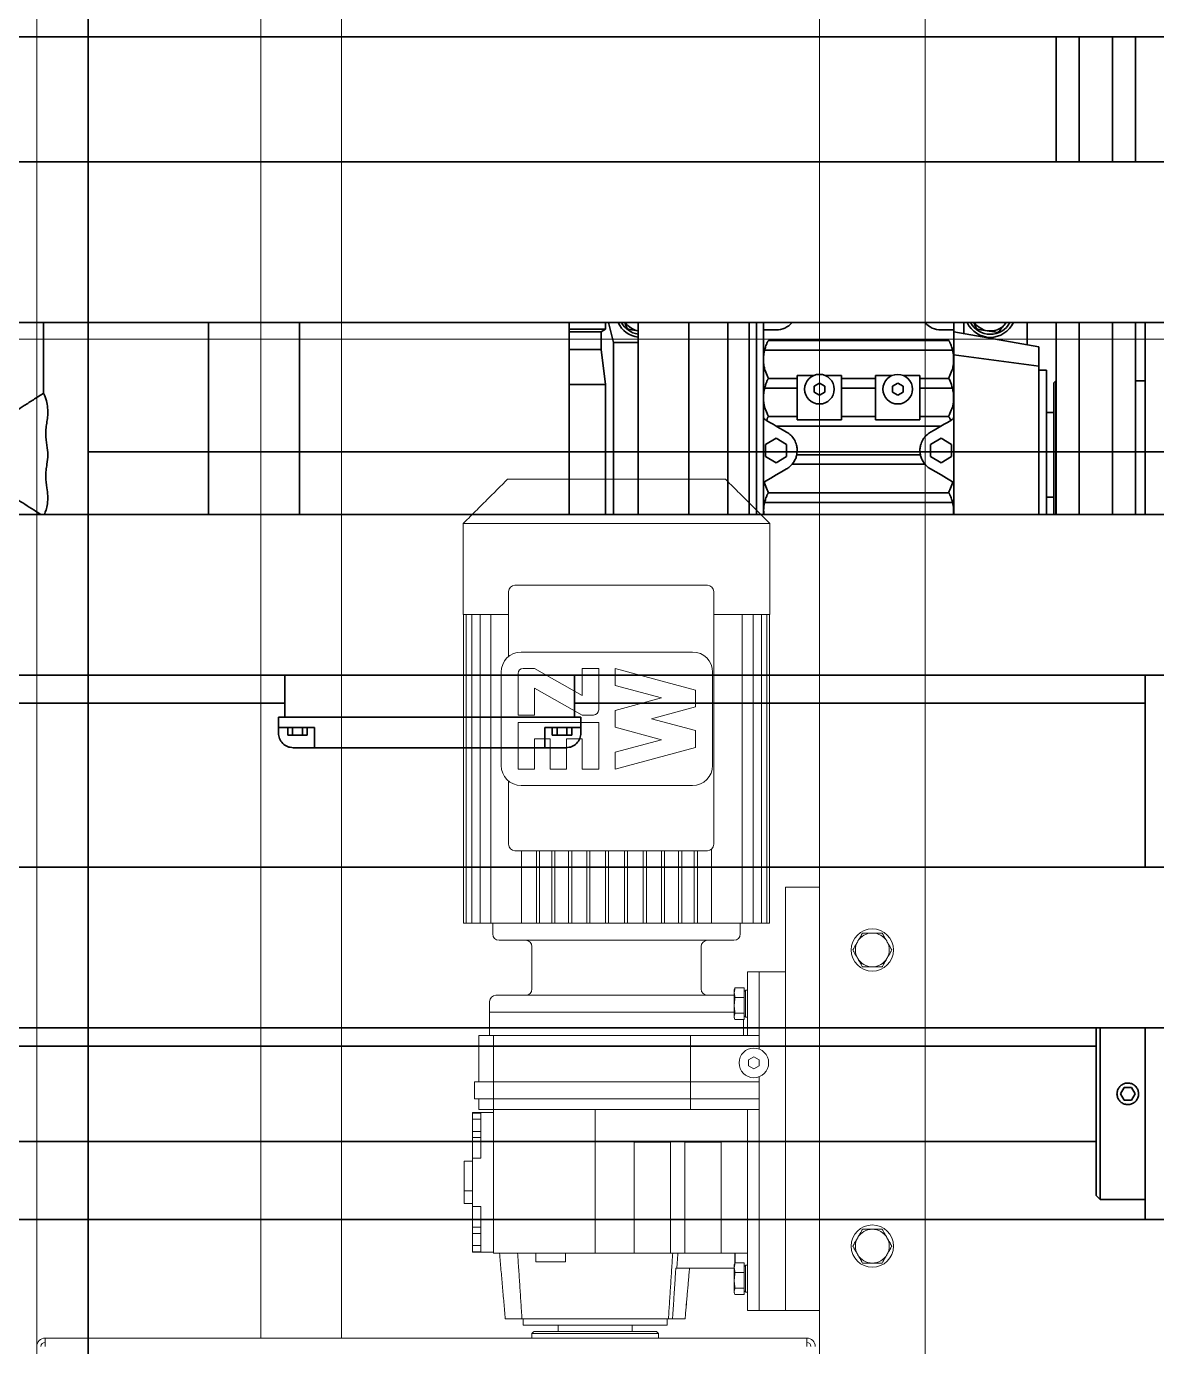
# Model space of a CAD drawing. Header units: millimetres. Extents: x 2509 to 128734, y 2492 to 91667.
# Drawn here: x 75528 to 76062, y 56006 to 56631 of the extents above; entities that cross this region are included whole.
import ezdxf
from ezdxf.enums import TextEntityAlignment as Align

# ---------------------------------------------------------------- set-up
doc = ezdxf.new("R2010")
doc.units = ezdxf.units.MM
doc.linetypes.add('CENTER', pattern=[50.8, 31.75, -6.35, 6.35, -6.35])
doc.layers.add('7标注层', color=4, linetype='Continuous')
doc.layers.add('SSH_输送系统', color=7, linetype='Continuous')
doc.layers.add('SR-输送线', color=7, linetype='Continuous', lineweight=35)
doc.styles.add('宋体', font='', dxfattribs={"width": 0.8, "height": 4})
doc.styles.get('宋体').set_extended_font_data('SimSun')

# ---------------------------------------------------------------- blocks, each defined once
blk = doc.blocks.new('*U220')
at = {"layer": 'SSH_输送系统', "lineweight": 15}
for p, q in [((23244.33, 7585.6), (23244.33, 6527.6)), ((23294.33, 7585.6), (23294.33, 6527.6)), ((23664.33, 6555.4), (23664.33, 7577.54)), ((23441.74, 6990.47), (23338.74, 6990.47)), ((23462.74, 6969.47), (23317.74, 6969.47)), ((23438.29, 6940.35), (23347.29, 6940.35)), ((23344.29, 6937.35), (23344.29, 6817.85)), ((23441.29, 6906.6), (23441.29, 6937.35)), ((23317.74, 6926.52), (23317.86, 6926.52)), ((23317.86, 6926.52), (23317.86, 6780.52)), ((23317.86, 6926.52), (23317.93, 6926.52)), ((23317.93, 6926.52), (23344.29, 6926.52)), ((23319.13, 6926.52), (23319.13, 6926.52)), ((23319.13, 6926.52), (23319.13, 6780.52)), ((23321.76, 6926.52), (23321.76, 6780.52)), ((23325.69, 6926.52), (23325.69, 6780.52)), ((23330.83, 6926.52), (23330.83, 6780.52)), ((23441.29, 6926.52), (23462.55, 6926.52)), ((23449.65, 6780.52), (23449.65, 6926.52)), ((23454.78, 6780.52), (23454.78, 6926.52)), ((23458.71, 6780.52), (23458.71, 6926.52)), ((23461.35, 6780.52), (23461.35, 6926.52)), ((23461.35, 6926.52), (23461.35, 6926.52)), ((23462.55, 6926.52), (23462.62, 6926.52)), ((23462.62, 6780.52), (23462.62, 6926.52)), ((23462.62, 6926.52), (23462.74, 6926.52)), ((23435.29, 6908.74), (23354.33, 6908.74)), ((23344.81, 6899.22), (23344.81, 6855.16)), ((23352.84, 6890.79), (23390.94, 6901)), ((23390.94, 6901), (23390.94, 6892.98)), ((23398.68, 6881.36), (23398.68, 6901)), ((23398.68, 6901), (23406.42, 6901)), ((23406.42, 6901), (23406.42, 6888.26)), ((23406.42, 6888.26), (23429.04, 6901)), ((23429.04, 6901), (23434.4, 6901)), ((23436.78, 6898.62), (23436.78, 6878.98)), ((23444.81, 6855.16), (23444.81, 6899.22)), ((23352.84, 6882.77), (23352.84, 6890.79)), ((23390.94, 6892.98), (23368.94, 6887.09)), ((23429.04, 6891.71), (23406.42, 6878.98)), ((23429.04, 6878.98), (23429.04, 6891.71)), ((23368.94, 6887.09), (23390.94, 6881.19)), ((23373.69, 6877.19), (23352.84, 6882.77)), ((23390.94, 6881.19), (23390.94, 6873.18)), ((23406.42, 6878.98), (23401.06, 6878.98)), ((23436.78, 6878.98), (23429.04, 6878.98)), ((23352.84, 6871.6), (23373.69, 6877.19)), ((23352.84, 6863.58), (23352.84, 6871.6)), ((23390.94, 6873.18), (23368.94, 6867.28)), ((23398.68, 6853.38), (23398.68, 6875.4)), ((23398.68, 6875.4), (23436.78, 6875.4)), ((23436.78, 6875.4), (23436.78, 6853.38)), ((23368.94, 6867.28), (23390.94, 6861.39)), ((23413.86, 6867.66), (23406.42, 6867.66)), ((23406.42, 6867.66), (23406.42, 6853.38)), ((23413.86, 6853.38), (23413.86, 6867.66)), ((23429.04, 6867.66), (23421.6, 6867.66)), ((23421.6, 6867.66), (23421.6, 6853.38)), ((23429.04, 6853.38), (23429.04, 6867.66)), ((23390.94, 6853.38), (23352.84, 6863.58)), ((23390.94, 6861.39), (23390.94, 6853.38)), ((23406.42, 6853.38), (23398.68, 6853.38)), ((23421.6, 6853.38), (23413.86, 6853.38)), ((23436.78, 6853.38), (23429.04, 6853.38)), ((23441.29, 6817.85), (23441.29, 6847.77)), ((23354.33, 6845.64), (23435.29, 6845.64)), ((23345.33, 6780.52), (23345.33, 6815.58)), ((23347.29, 6814.85), (23438.29, 6814.85)), ((23352.03, 6780.52), (23352.03, 6814.85)), ((23353.53, 6780.52), (23353.53, 6814.85)), ((23359.41, 6814.85), (23359.41, 6780.52)), ((23360.91, 6780.52), (23360.91, 6814.85)), ((23367.5, 6814.85), (23367.5, 6780.52)), ((23369, 6780.52), (23369, 6814.85)), ((23376.09, 6814.85), (23376.09, 6780.52)), ((23377.59, 6780.52), (23377.59, 6814.85)), ((23384.99, 6814.85), (23384.99, 6780.52)), ((23386.49, 6780.52), (23386.49, 6814.85)), ((23393.98, 6814.85), (23393.98, 6780.52)), ((23395.48, 6780.52), (23395.48, 6814.85)), ((23402.84, 6814.85), (23402.84, 6780.52)), ((23404.34, 6780.52), (23404.34, 6814.85)), ((23411.37, 6814.85), (23411.37, 6780.52)), ((23412.87, 6780.52), (23412.87, 6814.85)), ((23419.35, 6814.85), (23419.35, 6780.52)), ((23420.85, 6780.52), (23420.85, 6814.85)), ((23426.6, 6814.85), (23426.6, 6780.52)), ((23428.1, 6780.52), (23428.1, 6814.85)), ((23435.15, 6814.85), (23435.15, 6780.52)), ((23294.33, 6797.52), (23310.33, 6797.52)), ((23310.33, 6597.52), (23310.33, 6797.52)), ((23317.86, 6780.52), (23319.13, 6780.52)), ((23319.13, 6780.52), (23321.76, 6780.52)), ((23321.76, 6780.52), (23325.69, 6780.52)), ((23325.69, 6780.52), (23330.83, 6780.52)), ((23330.83, 6780.52), (23345.33, 6780.52)), ((23345.33, 6780.52), (23352.03, 6780.52)), ((23353.53, 6780.52), (23352.03, 6780.52)), ((23353.53, 6780.52), (23359.41, 6780.52)), ((23359.41, 6780.52), (23360.91, 6780.52)), ((23360.91, 6780.52), (23367.5, 6780.52)), ((23367.5, 6780.52), (23369, 6780.52)), ((23369, 6780.52), (23376.09, 6780.52)), ((23376.09, 6780.52), (23377.59, 6780.52)), ((23377.59, 6780.52), (23384.99, 6780.52)), ((23384.99, 6780.52), (23386.49, 6780.52)), ((23386.49, 6780.52), (23393.98, 6780.52)), ((23395.48, 6780.52), (23393.98, 6780.52)), ((23395.48, 6780.52), (23402.84, 6780.52)), ((23404.34, 6780.52), (23402.84, 6780.52)), ((23404.32, 6780.52), (23411.37, 6780.52)), ((23412.87, 6780.52), (23411.37, 6780.52)), ((23412.86, 6780.52), (23419.35, 6780.52)), ((23420.85, 6780.52), (23419.35, 6780.52)), ((23420.85, 6780.52), (23426.6, 6780.52)), ((23428.1, 6780.52), (23426.6, 6780.52)), ((23428.09, 6780.52), (23435.15, 6780.52)), ((23435.15, 6780.52), (23449.65, 6780.52)), ((23449.65, 6780.52), (23454.78, 6780.52)), ((23454.78, 6780.52), (23458.71, 6780.52)), ((23458.71, 6780.52), (23461.35, 6780.52)), ((23461.35, 6780.52), (23462.62, 6780.52)), ((23445.74, 6772.52), (23334.74, 6772.52)), ((23310.33, 6757.52), (23322.83, 6757.52)), ((23322.83, 6757.52), (23328.33, 6757.52)), ((23322.83, 6727.52), (23322.83, 6757.52)), ((23328.33, 6757.52), (23328.33, 6727.52)), ((23329.33, 6748.96), (23329.33, 6736.08)), ((23329.93, 6745.4), (23329.93, 6749.96)), ((23329.93, 6749.96), (23334.26, 6749.96)), ((23334.63, 6747.68), (23334.63, 6749.02)), ((23334.63, 6741.68), (23334.63, 6747.68)), ((23329.93, 6745.4), (23334.26, 6745.4)), ((23329.93, 6737.96), (23329.93, 6745.4)), ((23334.63, 6746.52), (23447.24, 6746.52)), ((23334.63, 6736.52), (23334.63, 6741.68)), ((23329.93, 6735.08), (23329.93, 6737.96)), ((23329.93, 6737.96), (23334.26, 6737.96)), ((23329.93, 6735.08), (23334.26, 6735.08)), ((23447.85, 6738.52), (23334.63, 6738.52)), ((23390.24, 6738.52), (23334.63, 6738.52)), ((23334.63, 6736.52), (23334.63, 6736.02)), ((23450.24, 6738.52), (23390.24, 6738.52)), ((23450.24, 6738.52), (23447.85, 6738.52)), ((23355.24, 6727.52), (23322.83, 6727.52)), ((23322.83, 6721.06), (23322.83, 6727.52)), ((23355.24, 6727.52), (23448.33, 6727.52)), ((23355.24, 6705.52), (23355.24, 6727.52)), ((23448.33, 6727.52), (23455.33, 6727.52)), ((23448.33, 6705.52), (23448.33, 6727.52)), ((23455.33, 6727.52), (23455.33, 6705.52)), ((23322.83, 6715.97), (23325.33, 6717.41)), ((23322.83, 6713.08), (23322.83, 6715.97)), ((23325.33, 6717.41), (23327.83, 6715.97)), ((23327.83, 6715.97), (23327.83, 6713.08)), ((23325.33, 6711.64), (23322.83, 6713.08)), ((23327.83, 6713.08), (23325.33, 6711.64)), ((23322.83, 6705.52), (23322.83, 6707.98)), ((23355.24, 6705.52), (23322.83, 6705.52)), ((23322.83, 6697.52), (23322.83, 6705.52)), ((23355.24, 6705.52), (23448.33, 6705.52)), ((23355.24, 6697.52), (23355.24, 6705.52)), ((23457.33, 6705.52), (23448.33, 6705.52)), ((23448.33, 6697.52), (23448.33, 6705.52)), ((23457.33, 6697.52), (23457.33, 6705.52)), ((23322.83, 6692.52), (23322.83, 6697.52)), ((23322.83, 6697.52), (23355.24, 6697.52)), ((23355.24, 6692.52), (23355.24, 6697.52)), ((23355.24, 6697.52), (23448.33, 6697.52)), ((23448.33, 6697.52), (23457.33, 6697.52)), ((23448.33, 6692.52), (23448.33, 6697.52)), ((23455.33, 6697.52), (23455.33, 6692.52)), ((23322.83, 6597.52), (23322.83, 6692.52)), ((23322.83, 6692.52), (23355.24, 6692.52)), ((23328.33, 6692.52), (23328.33, 6597.52)), ((23355.24, 6692.52), (23448.33, 6692.52)), ((23400.33, 6692.52), (23400.33, 6624.52)), ((23448.33, 6692.52), (23455.33, 6692.52)), ((23448.33, 6692.52), (23448.33, 6684.52)), ((23454.33, 6691.02), (23448.33, 6691.02)), ((23454.33, 6691.02), (23458.33, 6691.02)), ((23454.33, 6684.52), (23454.33, 6691.02)), ((23454.33, 6690.8), (23458.33, 6690.8)), ((23458.33, 6691.02), (23458.33, 6690.8)), ((23458.33, 6687.91), (23458.33, 6690.8)), ((23448.33, 6686.47), (23448.33, 6684.52)), ((23448.33, 6684.52), (23448.33, 6631.52)), ((23458.33, 6687.91), (23454.33, 6687.91)), ((23454.33, 6669.43), (23454.33, 6684.52)), ((23458.33, 6682.14), (23458.33, 6687.91)), ((23454.33, 6682.14), (23458.33, 6682.14)), ((23454.33, 6679.25), (23458.33, 6679.25)), ((23458.33, 6679.25), (23458.33, 6682.14)), ((23458.33, 6679.25), (23458.33, 6676.36)), ((23340.76, 6624.52), (23340.76, 6677.02)), ((23340.76, 6677.02), (23357.9, 6677.02)), ((23357.9, 6677.02), (23357.9, 6624.52)), ((23364.76, 6624.52), (23364.76, 6677.02)), ((23364.76, 6677.02), (23381.9, 6677.02)), ((23381.9, 6677.02), (23381.9, 6624.52)), ((23458.33, 6676.36), (23458.33, 6669.43)), ((23458.33, 6669.43), (23454.33, 6669.43)), ((23458.33, 6646.61), (23458.33, 6669.43)), ((23462.33, 6654.02), (23462.33, 6668.02)), ((23462.33, 6648.02), (23462.33, 6654.02)), ((23454.33, 6631.52), (23454.33, 6646.61)), ((23454.33, 6646.61), (23458.33, 6646.61)), ((23458.33, 6646.61), (23458.33, 6639.68)), ((23454.33, 6636.8), (23458.33, 6636.8)), ((23458.33, 6639.68), (23458.33, 6636.8)), ((23458.33, 6633.91), (23458.33, 6636.8)), ((23448.33, 6631.52), (23448.33, 6624.52)), ((23448.33, 6631.52), (23448.33, 6629.57)), ((23458.33, 6633.91), (23454.33, 6633.91)), ((23454.33, 6625.02), (23454.33, 6631.52)), ((23454.33, 6628.14), (23458.33, 6628.14)), ((23458.33, 6628.14), (23458.33, 6633.91)), ((23458.33, 6625.25), (23458.33, 6628.14)), ((23328.33, 6624.52), (23340.76, 6624.52)), ((23340.76, 6624.52), (23357.9, 6624.52)), ((23357.9, 6624.52), (23364.76, 6624.52)), ((23364.76, 6624.52), (23381.9, 6624.52)), ((23381.9, 6624.52), (23400.33, 6624.52)), ((23400.33, 6624.52), (23448.33, 6624.52)), ((23454.33, 6625.02), (23448.33, 6625.02)), ((23454.33, 6625.25), (23458.33, 6625.25)), ((23458.33, 6625.02), (23454.33, 6625.02)), ((23458.33, 6625.25), (23458.33, 6625.02)), ((23329.33, 6618.96), (23329.33, 6606.08)), ((23329.93, 6615.4), (23329.93, 6619.96)), ((23329.93, 6619.96), (23334.26, 6619.96)), ((23334.63, 6617.68), (23334.63, 6619.02)), ((23334.63, 6611.68), (23334.63, 6617.68)), ((23334.63, 6617.52), (23361.76, 6617.52)), ((23362.21, 6617.52), (23361.76, 6617.52)), ((23414.33, 6620.52), (23428.33, 6620.52)), ((23329.93, 6607.96), (23329.93, 6615.4)), ((23329.93, 6615.4), (23334.26, 6615.4)), ((23334.63, 6606.52), (23334.63, 6611.68)), ((23329.93, 6605.08), (23329.93, 6607.96)), ((23329.93, 6607.96), (23334.26, 6607.96)), ((23329.93, 6605.08), (23334.26, 6605.08)), ((23334.63, 6606.52), (23334.63, 6606.02)), ((23294.33, 6597.52), (23310.33, 6597.52)), ((23310.33, 6597.52), (23322.83, 6597.52)), ((23322.83, 6597.52), (23328.33, 6597.52)), ((23357.85, 6593.52), (23357.83, 6593.52)), ((23357.85, 6593.52), (23363.76, 6593.52)), ((23365.71, 6593.52), (23363.76, 6593.52)), ((23434.95, 6593.52), (23365.71, 6593.52)), ((23442.83, 6593.52), (23434.95, 6593.52)), ((23300.33, 6584.4), (23660.33, 6584.4)), ((23300.33, 6580.4), (23300.33, 6584.4)), ((23366.33, 6590.52), (23400.33, 6590.52)), ((23400.33, 6586.52), (23370.33, 6586.52)), ((23371.33, 6587.52), (23400.33, 6587.52)), ((23400.33, 6590.52), (23434.33, 6590.52)), ((23400.33, 6587.52), (23429.33, 6587.52)), ((23430.33, 6586.52), (23400.33, 6586.52)), ((23660.33, 6584.4), (23660.33, 6580.4))]:
    blk.add_line(p, q, dxfattribs=at)
at = {"layer": 'SSH_输送系统', "color": 1, "lineweight": 0}
blk.add_line((22759.7, 7056.6), (25359.7, 7056.6), dxfattribs=at)
at = {"layer": 'SSH_输送系统', "lineweight": 15}
for centre, radius in [((23269.33, 6767.9), 10), ((23325.33, 6714.52), 7), ((23269.33, 6627.9), 10)]:
    blk.add_circle(centre, radius, dxfattribs=at)
for centre, radius, start, end in [((23347.29, 6937.35), 3, 90, 180), ((23438.29, 6937.35), 3, 0, 90), ((23354.33, 6899.22), 9.52, 90, 180), ((23435.29, 6899.22), 9.52, 0, 90), ((23434.4, 6898.62), 2.38, 0, 90), ((23401.06, 6881.36), 2.38, 180, 270), ((23354.33, 6855.16), 9.52, 180, 270), ((23435.29, 6855.16), 9.52, 270, 0), ((23347.29, 6817.85), 3, 180, 270), ((23438.29, 6817.85), 3, 270, 0), ((23269.33, 6767.9), 8, 150, 210), ((23269.33, 6767.9), 8, 90, 150), ((23269.33, 6767.9), 8, 30, 90), ((23269.33, 6767.9), 8, 330, 30), ((23334.74, 6775.52), 3, 180, 270), ((23347.24, 6769.52), 3, 0, 90), ((23433.24, 6769.52), 3, 90, 180), ((23445.74, 6775.52), 3, 270, 0), ((23269.33, 6767.9), 8, 210, 270), ((23269.33, 6767.9), 8, 270, 330), ((23347.24, 6749.52), 3, 270, 0), ((23433.24, 6749.52), 3, 180, 270), ((23447.24, 6743.52), 3, 0, 90), ((23269.33, 6627.9), 8, 90, 150), ((23269.33, 6627.9), 8, 30, 90), ((23269.33, 6627.9), 8, 150, 210), ((23269.33, 6627.9), 8, 330, 30), ((23269.33, 6627.9), 8, 210, 270), ((23269.33, 6627.9), 8, 270, 330), ((23300.33, 6580.4), 4, 90, 180), ((23660.33, 6580.4), 4, 0, 90), ((23300.33, 6580.4), 2, 90, 180), ((23660.33, 6580.4), 2, 0, 90)]:
    blk.add_arc(centre, radius, start, end, dxfattribs=at)
for points in [[(23520.33, 7583.89), (23520.33, 6584.4)], [(23558.33, 6584.4), (23558.33, 7583.89)], [(23338.74, 6990.47), (23317.74, 6969.47)], [(23462.74, 6969.47), (23441.74, 6990.47)], [(23317.74, 6969.47), (23317.74, 6926.52)], [(23462.74, 6926.52), (23462.74, 6969.47)], [(23331.74, 6780.52), (23331.74, 6775.52)], [(23448.74, 6775.52), (23448.74, 6780.52)], [(23262.4, 6771.9), (23260.09, 6767.9)], [(23264.71, 6775.9), (23262.4, 6771.9)], [(23276.25, 6771.9), (23273.94, 6775.9)], [(23278.56, 6767.9), (23276.25, 6771.9)], [(23260.09, 6767.9), (23262.4, 6763.9)], [(23276.25, 6763.9), (23278.56, 6767.9)], [(23350.24, 6769.52), (23350.24, 6749.52)], [(23430.24, 6749.52), (23430.24, 6769.52)], [(23262.4, 6763.9), (23264.71, 6759.9)], [(23273.94, 6759.9), (23276.25, 6763.9)], [(23329.33, 6748.96), (23328.33, 6748.96)], [(23329.93, 6748.86), (23329.33, 6748.26)], [(23334.26, 6749.96), (23334.63, 6747.68)], [(23334.63, 6747.68), (23334.26, 6745.4)], [(23334.63, 6749.02), (23334.43, 6749.56)], [(23334.26, 6745.4), (23334.63, 6741.68)], [(23334.63, 6741.68), (23334.26, 6737.96)], [(23450.24, 6738.52), (23450.24, 6743.52)], [(23328.33, 6736.08), (23329.33, 6736.08)], [(23329.33, 6736.79), (23329.93, 6736.19)], [(23330.24, 6735.08), (23330.24, 6727.52)], [(23334.43, 6735.49), (23334.63, 6736.02)], [(23450.24, 6727.52), (23450.24, 6738.52)], [(23462.33, 6668.02), (23458.33, 6668.02)], [(23458.33, 6654.02), (23462.33, 6654.02)], [(23458.33, 6648.02), (23462.33, 6648.02)], [(23264.71, 6635.9), (23262.4, 6631.9)], [(23276.25, 6631.9), (23273.94, 6635.9)], [(23262.4, 6631.9), (23260.09, 6627.9)], [(23278.56, 6627.9), (23276.25, 6631.9)], [(23260.09, 6627.9), (23262.4, 6623.9)], [(23262.4, 6623.9), (23264.71, 6619.9)], [(23273.94, 6619.9), (23276.25, 6623.9)], [(23276.25, 6623.9), (23278.56, 6627.9)], [(23334.13, 6624.52), (23334.13, 6619.96)], [(23334.31, 6624.52), (23334.31, 6619.84)], [(23361.76, 6617.52), (23361.23, 6624.52)], [(23363.68, 6624.52), (23365.71, 6593.52)], [(23414.33, 6624.52), (23414.33, 6620.52)], [(23428.33, 6620.52), (23428.33, 6624.52)], [(23436.98, 6624.52), (23434.95, 6593.52)], [(23442.83, 6593.52), (23445.54, 6624.52)], [(23329.33, 6618.96), (23328.33, 6618.96)], [(23329.93, 6618.86), (23329.33, 6618.26)], [(23334.26, 6619.96), (23334.63, 6617.68)], [(23334.63, 6617.68), (23334.26, 6615.4)], [(23334.63, 6619.02), (23334.43, 6619.56)], [(23355.73, 6617.52), (23357.85, 6593.52)], [(23355.73, 6617.52), (23357.83, 6593.52)], [(23363.76, 6593.52), (23362.21, 6617.52)], [(23334.26, 6615.4), (23334.63, 6611.68)], [(23334.63, 6611.68), (23334.26, 6607.96)], [(23328.33, 6606.08), (23329.33, 6606.08)], [(23329.33, 6606.79), (23329.93, 6606.19)], [(23334.43, 6605.49), (23334.63, 6606.02)], [(23366.33, 6593.52), (23366.33, 6590.52)], [(23434.33, 6590.52), (23434.33, 6593.52)], [(23371.33, 6587.52), (23370.33, 6586.52)], [(23370.33, 6586.52), (23370.33, 6584.4)], [(23382.83, 6590.52), (23382.83, 6587.52)], [(23417.83, 6587.52), (23417.83, 6590.52)], [(23430.33, 6586.52), (23429.33, 6587.52)], [(23430.33, 6584.4), (23430.33, 6586.52)]]:
    blk.add_open_spline(points, degree=1, dxfattribs=at)
for points, knots in [([(23269.33, 6775.9), (23268.17, 6775.9), (23266.62, 6775.9), (23265.09, 6775.9), (23264.71, 6775.9)], [0, 0, 0, 0, 0.746935, 1, 1, 1, 1]), ([(23273.94, 6775.9), (23273.9, 6775.9), (23272.38, 6775.9), (23270.83, 6775.9), (23269.33, 6775.9)], [0, 0, 0, 0, 0.026987, 1, 1, 1, 1]), ([(23264.71, 6759.9), (23265.09, 6759.9), (23266.62, 6759.9), (23268.17, 6759.9), (23269.33, 6759.9)], [0, 0, 0, 0, 0.253065, 1, 1, 1, 1]), ([(23269.33, 6759.9), (23270.83, 6759.9), (23272.38, 6759.9), (23273.9, 6759.9), (23273.94, 6759.9)], [0, 0, 0, 0, 0.973013, 1, 1, 1, 1]), ([(23334.42, 6749.57), (23334.42, 6749.58), (23334.39, 6749.71), (23334.32, 6749.84), (23334.26, 6749.96)], [0, 0, 0, 0, 0.089505, 1, 1, 1, 1]), ([(23334.26, 6737.96), (23334.31, 6737.83), (23334.53, 6737.36), (23334.59, 6736.88), (23334.63, 6736.52)], [0, 0, 0, 0, 0.253065, 1, 1, 1, 1]), ([(23334.63, 6736.52), (23334.56, 6736.05), (23334.49, 6735.57), (23334.27, 6735.09), (23334.26, 6735.08)], [0, 0, 0, 0, 0.9730091, 1, 1, 1, 1]), ([(23269.33, 6635.9), (23268.17, 6635.9), (23266.62, 6635.9), (23265.09, 6635.9), (23264.71, 6635.9)], [0, 0, 0, 0, 0.746935, 1, 1, 1, 1]), ([(23273.94, 6635.9), (23273.9, 6635.9), (23272.38, 6635.9), (23270.83, 6635.9), (23269.33, 6635.9)], [0, 0, 0, 0, 0.026987, 1, 1, 1, 1]), ([(23264.71, 6619.9), (23265.09, 6619.9), (23266.62, 6619.9), (23268.17, 6619.9), (23269.33, 6619.9)], [0, 0, 0, 0, 0.253065, 1, 1, 1, 1]), ([(23269.33, 6619.9), (23270.83, 6619.9), (23272.38, 6619.9), (23273.9, 6619.9), (23273.94, 6619.9)], [0, 0, 0, 0, 0.973013, 1, 1, 1, 1]), ([(23334.42, 6619.57), (23334.42, 6619.58), (23334.39, 6619.71), (23334.32, 6619.84), (23334.26, 6619.96)], [0, 0, 0, 0, 0.089505, 1, 1, 1, 1]), ([(23334.26, 6607.96), (23334.31, 6607.83), (23334.53, 6607.36), (23334.59, 6606.88), (23334.63, 6606.52)], [0, 0, 0, 0, 0.2530647, 1, 1, 1, 1]), ([(23334.63, 6606.52), (23334.56, 6606.05), (23334.49, 6605.57), (23334.27, 6605.09), (23334.26, 6605.08)], [0, 0, 0, 0, 0.973008, 1, 1, 1, 1])]:
    blk.add_open_spline(points, degree=3, knots=knots, dxfattribs=at)
at = {"layer": 'SSH_输送系统', "style": '宋体'}
blk.add_attdef('NO.', text='', height=100, dxfattribs=at).set_placement((23613.19, 7009.55), align=Align.CENTER)
blk = doc.blocks.new('非常规移栽机')
at = {"color": 1}
blk.add_line((6838.3, -10623.31), (6838.3, -11573.31), dxfattribs=at)
at = {"color": 4, "linetype": 'Continuous', "lineweight": 35}
for p, q in [((6098.8, -10735.41), (7377.3, -10735.41)), ((6338.6, -10782.21), (6338.6, -10735.41)), ((6359.8, -10744.89), (6338.6, -10744.89)), ((6361.8, -10746.89), (6359.8, -10744.89)), ((6359.8, -10826.11), (6359.8, -10744.89)), ((6361.8, -10746.89), (6361.8, -10826.11)), ((7377.3, -10772.39), (6361.8, -10772.39)), ((6338.6, -10826.11), (6338.6, -10782.21)), ((6345.07, -10791.89), (6343.34, -10794.89)), ((6345.07, -10797.89), (6343.34, -10794.89)), ((6345.07, -10791.89), (6348.54, -10791.89)), ((6348.54, -10791.89), (6350.27, -10794.89)), ((6348.54, -10797.89), (6350.27, -10794.89)), ((6345.07, -10797.89), (6348.54, -10797.89)), ((6361.8, -10817.39), (7377.3, -10817.39)), ((7377.3, -10826.11), (6128.3, -10826.11)), ((6128.3, -10902.11), (7348.3, -10902.11)), ((6338.6, -10992.81), (6338.6, -10902.11)), ((6615.3, -10958.51), (6612.3, -10958.51)), ((6731.3, -10958.51), (6622.3, -10958.51)), ((6622.3, -10958.51), (6622.3, -10965.51)), ((6706.92, -10958.51), (6706.92, -10958.51)), ((6708.19, -10958.51), (6708.19, -10958.51)), ((6708.35, -10958.51), (6708.35, -10958.51)), ((6731.3, -10958.51), (6731.3, -10965.51)), ((6732.29, -10958.51), (6731.48, -10958.51)), ((6741.3, -10958.51), (6738.3, -10958.51)), ((6609.68, -10964.51), (6609.68, -10968.01)), ((6611.99, -10964.51), (6609.68, -10964.51)), ((6611.99, -10968.01), (6611.99, -10964.51)), ((6616.61, -10964.51), (6611.99, -10964.51)), ((6616.61, -10968.01), (6616.61, -10964.51)), ((6618.92, -10964.51), (6616.61, -10964.51)), ((6618.92, -10968.01), (6618.92, -10964.51)), ((6734.68, -10964.51), (6734.68, -10968.01)), ((6736.99, -10964.51), (6734.68, -10964.51)), ((6736.99, -10968.01), (6736.99, -10964.51)), ((6741.61, -10964.51), (6736.99, -10964.51)), ((6741.61, -10968.01), (6741.61, -10964.51)), ((6743.92, -10964.51), (6741.61, -10964.51)), ((6743.92, -10968.01), (6743.92, -10964.51)), ((6605.3, -10968.01), (6605.3, -10965.51)), ((6605.3, -10973.01), (6605.3, -10968.01)), ((6622.3, -10968.01), (6612.3, -10968.01)), ((6622.3, -10965.51), (6622.3, -10968.01)), ((6731.3, -10968.01), (6731.3, -10965.51)), ((6741.3, -10968.01), (6731.3, -10968.01)), ((6748.3, -10965.51), (6748.3, -10968.01)), ((6748.3, -10973.01), (6748.3, -10968.01)), ((6612.3, -10973.01), (6605.3, -10973.01)), ((6608.3, -10992.81), (6608.3, -10973.01)), ((6741.3, -10973.01), (6612.3, -10973.01)), ((6748.3, -10973.01), (6741.3, -10973.01)), ((6745.3, -10992.81), (6745.3, -10973.01)), ((6608.3, -10979.51), (6338.6, -10979.51)), ((7342.3, -10979.51), (6745.3, -10979.51)), ((7377.3, -10992.81), (6098.8, -10992.81)), ((6098.8, -11068.81), (7377.3, -11068.81)), ((6338.6, -11087.32), (6338.6, -11068.81)), ((6343.2, -11106.7), (6343.2, -11068.81)), ((6354.03, -11106.7), (6354.03, -11068.85)), ((6369.78, -11106.7), (6369.78, -11068.81)), ((6380.6, -11106.7), (6380.6, -11068.81)), ((6380.8, -11076.39), (6380.8, -11068.81)), ((6381.8, -11068.81), (6381.8, -11076.98)), ((6385.3, -11068.81), (6385.3, -11097.01)), ((6388.8, -11068.81), (6388.8, -11138.84)), ((6429.06, -11082.85), (6429.06, -11068.81)), ((6519.06, -11068.81), (6519.06, -11082.85)), ((6522.3, -11159.51), (6522.3, -11068.81)), ((6525.8, -11159.51), (6525.8, -11068.81)), ((6535.8, -11159.51), (6535.8, -11068.81)), ((6554.3, -11068.81), (6554.3, -11159.51)), ((6578.3, -11159.55), (6578.3, -11068.81)), ((6589.94, -11150.01), (6589.94, -11068.81)), ((6593.68, -11130.26), (6593.68, -11068.81)), ((6610.8, -11131.52), (6610.8, -11068.81)), ((6738.3, -11139.48), (6738.3, -11068.81)), ((6781.3, -11139.48), (6781.3, -11068.81)), ((6380.8, -11132.01), (6380.8, -11076.39)), ((6381.8, -11076.98), (6381.8, -11131.01)), ((6385.3, -11077.01), (6381.8, -11077.01)), ((6518.46, -11074.51), (6429.66, -11074.51)), ((6429.06, -11115.18), (6429.06, -11082.85)), ((6429.5, -11084.09), (6429.66, -11083.51)), ((6516.56, -11079.01), (6431.56, -11079.01)), ((6518.63, -11084.09), (6518.46, -11083.51)), ((6519.06, -11082.85), (6519.06, -11115.18)), ((6338.6, -11159.51), (6338.6, -11087.32)), ((6429.5, -11084.09), (6430.06, -11084.58)), ((6518.63, -11084.09), (6518.06, -11084.58)), ((6430.06, -11096.13), (6435.06, -11093.24)), ((6430.06, -11101.9), (6430.06, -11096.13)), ((6435.06, -11093.24), (6440.06, -11096.13)), ((6440.06, -11096.13), (6440.06, -11101.9)), ((6505.46, -11092.51), (6442.66, -11092.51)), ((6508.06, -11096.13), (6513.06, -11093.24)), ((6508.06, -11101.9), (6508.06, -11096.13)), ((6513.06, -11093.24), (6518.06, -11096.13)), ((6518.06, -11096.13), (6518.06, -11101.9)), ((6385.3, -11097.01), (6385.3, -11137.01)), ((6435.06, -11104.79), (6430.06, -11101.9)), ((6440.06, -11101.9), (6435.06, -11104.79)), ((6503.27, -11097.01), (6444.86, -11097.01)), ((6513.06, -11104.79), (6508.06, -11101.9)), ((6518.06, -11101.9), (6513.06, -11104.79)), ((6343.2, -11159.51), (6343.2, -11106.7)), ((6354.03, -11159.51), (6354.03, -11106.7)), ((6369.78, -11159.51), (6369.78, -11106.7)), ((6380.6, -11159.51), (6380.6, -11106.7)), ((6429.06, -11156.01), (6429.06, -11115.18)), ((6431.56, -11115.01), (6445.06, -11115.01)), ((6512.98, -11110.51), (6435.14, -11110.51)), ((6445.06, -11115.01), (6445.06, -11113.5)), ((6445.06, -11113.5), (6466.06, -11113.5)), ((6445.06, -11133.01), (6445.06, -11115.01)), ((6466.06, -11113.5), (6466.06, -11115.01)), ((6466.06, -11133.01), (6466.06, -11115.01)), ((6466.06, -11115.01), (6482.06, -11115.01)), ((6482.06, -11115.01), (6482.06, -11113.51)), ((6482.06, -11113.51), (6503.06, -11113.51)), ((6482.06, -11115.01), (6482.06, -11133.01)), ((6503.06, -11113.51), (6503.06, -11115.01)), ((6503.06, -11115.01), (6503.06, -11133.01)), ((6516.56, -11115.01), (6503.06, -11115.01)), ((6519.06, -11115.18), (6519.06, -11156.01)), ((6381.8, -11117.01), (6385.3, -11117.01)), ((6453.06, -11126.56), (6455.56, -11125.12)), ((6453.06, -11129.45), (6453.06, -11126.56)), ((6455.56, -11125.12), (6458.06, -11126.56)), ((6458.06, -11126.56), (6458.06, -11129.45)), ((6490.06, -11126.57), (6492.56, -11125.13)), ((6490.06, -11129.46), (6490.06, -11126.57)), ((6492.56, -11125.13), (6495.06, -11126.57)), ((6495.06, -11126.57), (6495.06, -11129.46)), ((6338.6, -11132.01), (6343.2, -11132.01)), ((6380.6, -11132.01), (6380.8, -11132.01)), ((6380.8, -11132.01), (6381.8, -11131.01)), ((6445.06, -11128.51), (6429.66, -11128.51)), ((6445.06, -11133.01), (6431.56, -11133.01)), ((6445.06, -11133.01), (6445.06, -11134.5)), ((6455.56, -11130.89), (6453.06, -11129.45)), ((6458.06, -11129.45), (6455.56, -11130.89)), ((6482.06, -11128.51), (6466.06, -11128.51)), ((6466.06, -11133.01), (6466.06, -11134.5)), ((6482.06, -11133.01), (6466.06, -11133.01)), ((6482.06, -11134.51), (6482.06, -11133.01)), ((6492.56, -11130.9), (6490.06, -11129.46)), ((6495.06, -11129.46), (6492.56, -11130.9)), ((6518.46, -11128.51), (6503.06, -11128.51)), ((6503.06, -11133.01), (6503.06, -11134.51)), ((6516.56, -11133.01), (6503.06, -11133.01)), ((6595.8, -11146.7), (6593.68, -11130.26)), ((6593.68, -11130.26), (6610.8, -11130.26)), ((6610.8, -11137.37), (6610.8, -11131.52)), ((6385.3, -11137.01), (6388.8, -11137.01)), ((6429.06, -11144.17), (6388.8, -11138.84)), ((6388.8, -11138.84), (6388.8, -11148.01)), ((6452.97, -11134.5), (6445.06, -11134.5)), ((6466.06, -11134.5), (6458.16, -11134.5)), ((6489.97, -11134.51), (6482.06, -11134.51)), ((6503.06, -11134.51), (6495.16, -11134.51)), ((6610.8, -11159.51), (6610.8, -11137.37)), ((6738.3, -11147.57), (6738.3, -11139.48)), ((6781.3, -11147.57), (6781.3, -11139.48)), ((6859.3, -11146.69), (6859.3, -11139.22)), ((6388.8, -11148.01), (6429.06, -11155.11)), ((6394.3, -11148.98), (6394.3, -11159.51)), ((6518.46, -11146.51), (6429.66, -11146.51)), ((6516.56, -11151.01), (6431.56, -11151.01)), ((6578.3, -11150.01), (6589.94, -11150.01)), ((6589.94, -11150.01), (6592.31, -11159.51)), ((6595.8, -11155.18), (6595.8, -11146.7)), ((6595.8, -11146.7), (6610.8, -11146.7)), ((6738.3, -11159.51), (6738.3, -11147.57)), ((6781.3, -11159.51), (6781.3, -11147.57)), ((6859.3, -11159.51), (6859.3, -11146.69)), ((6404.32, -11159.51), (6404.83, -11158.83)), ((6419.53, -11159.51), (6418.37, -11156.46)), ((6424.3, -11154.27), (6424.3, -11159.51)), ((6429.06, -11156.01), (6431.56, -11156.01)), ((6429.06, -11159.51), (6429.06, -11156.01)), ((6431.56, -11156.01), (6435.06, -11156.01)), ((6513.06, -11156.01), (6516.56, -11156.01)), ((6516.56, -11156.01), (6519.06, -11156.01)), ((6519.06, -11156.01), (6519.06, -11159.51)), ((6584.53, -11159.51), (6583.37, -11156.46)), ((6593.68, -11156.33), (6595.8, -11155.18)), ((6593.68, -11159.51), (6593.68, -11156.33)), ((6593.68, -11156.33), (6610.8, -11156.33)), ((6595.8, -11155.18), (6610.8, -11155.18)), ((7348.3, -11159.51), (6128.3, -11159.51)), ((6128.3, -11235.51), (7348.3, -11235.51)), ((6343.2, -11294.51), (6343.2, -11235.51)), ((6354.03, -11294.51), (6354.03, -11235.51)), ((6369.78, -11294.51), (6369.78, -11235.51)), ((6380.6, -11294.51), (6380.6, -11235.51)), ((7377.3, -11294.51), (6098.8, -11294.51))]:
    blk.add_line(p, q, dxfattribs=at)
at = {"color": 4}
blk.add_line((6838.3, -11098.31), (6080.3, -11098.31), dxfattribs=at)
at = {"color": 4, "linetype": 'Continuous', "lineweight": 35}
for points in [[(6430.06, -11084.58), (6432.52, -11086), (6435.03, -11087.45), (6437.56, -11088.91), (6440.06, -11090.35)], [(6518.06, -11084.58), (6515.6, -11086), (6513.09, -11087.45), (6510.57, -11088.91), (6508.06, -11090.35)], [(6440.06, -11107.67), (6438.39, -11108.64), (6436.75, -11109.59), (6435.14, -11110.51)], [(6508.06, -11107.67), (6509.74, -11108.64), (6511.38, -11109.59), (6512.98, -11110.51)], [(6430.52, -11113.18), (6430.36, -11113.27), (6430.21, -11113.36), (6430.06, -11113.45)], [(6435.14, -11110.51), (6433.62, -11111.39), (6432.08, -11112.28), (6430.52, -11113.18)], [(6517.6, -11113.18), (6516.05, -11112.28), (6514.51, -11111.39), (6512.98, -11110.51)], [(6517.6, -11113.18), (6517.76, -11113.27), (6517.92, -11113.36), (6518.06, -11113.45)]]:
    blk.add_lwpolyline(points, dxfattribs=at)
for centre in [(6455.56, -11128), (6492.56, -11128.01)]:
    blk.add_circle(centre, 7, dxfattribs=at)
for centre, radius, start, end in [((6411.8, -11164.51), 12, 24.65971, 155.34029), ((6576.8, -11164.51), 12, 24.65971, 82.81924), ((6411.8, -11164.51), 10.55, 28.33151, 151.66849), ((6411.8, -11164.51), 9, 80.81961, 140.81961), ((6411.8, -11164.51), 9, 33.80059, 80.81961), ((6435.06, -11166.01), 10, 40.59242, 90), ((6513.06, -11166.01), 10, 90, 139.40758), ((6576.8, -11164.51), 9, 33.80059, 80.81961), ((6576.8, -11164.51), 10.55, 28.33151, 81.82598)]:
    blk.add_arc(centre, radius, start, end, dxfattribs=at)
for points, knots in [([(6346.8, -10799.99), (6346.23, -10799.94), (6345.09, -10799.83), (6343.56, -10798.95), (6342.4, -10797.66), (6341.74, -10796.05), (6341.64, -10794.31), (6342.12, -10792.64), (6343.13, -10791.22), (6344.55, -10790.21), (6346.23, -10789.73), (6347.97, -10789.83), (6349.57, -10790.5), (6350.87, -10791.66), (6351.71, -10793.19), (6352, -10794.91), (6351.71, -10796.62), (6350.86, -10798.14), (6349.56, -10799.29), (6348.13, -10799.91), (6347.18, -10799.97), (6346.8, -10799.99)], [0, 0, 0, 0, 1.712133, 3.424048, 5.14157, 6.862784, 8.577949, 10.286787, 11.998809, 13.71858, 15.438679, 17.151019, 18.859705, 20.574466, 22.295596, 24.013478, 25.723584, 27.433496, 29.151022, 30.872269, 32.003599, 32.003599, 32.003599, 32.003599]), ([(6605.3, -10965.51), (6605.41, -10964.6), (6605.62, -10962.76), (6607.24, -10960.45), (6609.55, -10958.83), (6611.39, -10958.62), (6612.3, -10958.51)], [0, 0, 0, 0, 2.741406, 5.48281, 8.224206, 10.965615, 10.965615, 10.965615, 10.965615]), ([(6615.3, -10958.51), (6616.22, -10958.51), (6618.06, -10958.51), (6620.37, -10958.51), (6621.99, -10958.51), (6622.2, -10958.51), (6622.3, -10958.51)], [0, 0, 0, 0, 1.749999, 3.500001, 5.249998, 6.999999, 6.999999, 6.999999, 6.999999]), ([(6731.3, -10958.51), (6731.41, -10958.51), (6731.62, -10958.51), (6733.24, -10958.51), (6735.55, -10958.51), (6737.39, -10958.51), (6738.3, -10958.51)], [0, 0, 0, 0, 1.75, 3.500002, 5.250001, 6.999999, 6.999999, 6.999999, 6.999999]), ([(6741.3, -10958.51), (6742.22, -10958.62), (6744.06, -10958.83), (6746.37, -10960.45), (6747.99, -10962.76), (6748.2, -10964.6), (6748.3, -10965.51)], [0, 0, 0, 0, 2.741409, 5.482802, 8.22421, 10.965615, 10.965615, 10.965615, 10.965615]), ([(6612.3, -10968.01), (6611.39, -10968.01), (6609.55, -10968.01), (6607.24, -10968.01), (6605.62, -10968.01), (6605.41, -10968.01), (6605.3, -10968.01)], [0, 0, 0, 0, 1.749999, 3.500001, 5.249998, 6.999999, 6.999999, 6.999999, 6.999999]), ([(6748.3, -10968.01), (6748.2, -10968.01), (6747.99, -10968.01), (6746.37, -10968.01), (6744.06, -10968.01), (6742.22, -10968.01), (6741.3, -10968.01)], [0, 0, 0, 0, 1.75, 3.499998, 5.249998, 6.999996, 6.999996, 6.999996, 6.999996]), ([(6429.25, -11068.81), (6429.21, -11069.67), (6429.16, -11071.07), (6429.28, -11073.01), (6429.54, -11074), (6429.66, -11074.51)], [0, 0, 0, 0, 2.543051, 4.121598, 5.749388, 5.749388, 5.749388, 5.749388]), ([(6518.88, -11068.81), (6518.91, -11069.67), (6518.96, -11071.07), (6518.84, -11073.01), (6518.59, -11074), (6518.46, -11074.51)], [0, 0, 0, 0, 2.543051, 4.121598, 5.749388, 5.749388, 5.749388, 5.749388]), ([(6857.73, -11081.33), (6857.55, -11080.07), (6857.19, -11077.56), (6857.4, -11074.02), (6857.96, -11071.06), (6858.66, -11069.47), (6858.95, -11068.81)], [0, 0, 0, 0, 3.819767, 7.568673, 10.606213, 12.785394, 12.785394, 12.785394, 12.785394]), ([(6860.68, -11068.81), (6861.78, -11069.51), (6864.28, -11071.09), (6868.05, -11073.51), (6871.92, -11076.03), (6875.64, -11078.49), (6878.07, -11080.18), (6879.3, -11081.03)], [0, 0, 0, 0, 3.942093, 8.916938, 13.448061, 17.820709, 22.28229, 22.28229, 22.28229, 22.28229]), ([(6429.66, -11074.51), (6429.81, -11075.02), (6430.06, -11075.89), (6430.45, -11076.99), (6430.73, -11077.73), (6430.94, -11078.22), (6431.1, -11078.54), (6431.24, -11078.77), (6431.35, -11078.91), (6431.46, -11078.99), (6431.52, -11079.01), (6431.56, -11079.01), (6431.56, -11079.01)], [0, 0, 0, 0, 1.628417, 2.746118, 3.49722, 3.997196, 4.330231, 4.554215, 4.781912, 4.872126, 4.944083, 4.967762, 4.967762, 4.967762, 4.967762]), ([(6518.46, -11074.51), (6518.32, -11075.02), (6518.07, -11075.89), (6517.68, -11076.99), (6517.4, -11077.73), (6517.18, -11078.22), (6517.03, -11078.54), (6516.89, -11078.77), (6516.77, -11078.91), (6516.67, -11078.99), (6516.6, -11079.01), (6516.57, -11079.01), (6516.56, -11079.01)], [0, 0, 0, 0, 1.628417, 2.746117, 3.49722, 3.997208, 4.330229, 4.554229, 4.781907, 4.87212, 4.944077, 4.967756, 4.967756, 4.967756, 4.967756]), ([(6429.5, -11084.09), (6429.37, -11083.89), (6429.2, -11083.63), (6429.09, -11083.2), (6429.06, -11082.99), (6429.06, -11082.85), (6429.06, -11082.85)], [0, 0, 0, 0, 0.675338, 0.901636, 1.333004, 1.339906, 1.339906, 1.339906, 1.339906]), ([(6431.56, -11079.01), (6431.56, -11079.02), (6431.45, -11079.26), (6431.23, -11079.75), (6430.54, -11081.26), (6430.05, -11082.51), (6429.66, -11083.51)], [0, 0, 0, 0, 0.021463, 0.784337, 1.594777, 4.885839, 4.885839, 4.885839, 4.885839]), ([(6516.56, -11079.01), (6516.57, -11079.02), (6516.68, -11079.26), (6516.9, -11079.75), (6517.59, -11081.26), (6518.07, -11082.51), (6518.46, -11083.51)], [0, 0, 0, 0, 0.021463, 0.784337, 1.594777, 4.885839, 4.885839, 4.885839, 4.885839]), ([(6518.63, -11084.09), (6518.76, -11083.89), (6518.93, -11083.63), (6519.04, -11083.2), (6519.06, -11082.99), (6519.06, -11082.85), (6519.06, -11082.85)], [0, 0, 0, 0, 0.675349, 0.901648, 1.333018, 1.33992, 1.33992, 1.33992, 1.33992]), ([(6857.73, -11092.56), (6857.89, -11091.58), (6858.2, -11089.62), (6858.33, -11085.85), (6857.96, -11083.1), (6857.73, -11081.33)], [0, 0, 0, 0, 2.974529, 5.94908, 11.292699, 11.292699, 11.292699, 11.292699]), ([(6440.06, -11090.35), (6440.54, -11090.66), (6441.51, -11091.27), (6442.27, -11092.09), (6442.66, -11092.51)], [0, 0, 0, 0, 1.665368, 3.39375, 3.39375, 3.39375, 3.39375]), ([(6442.66, -11092.51), (6443.3, -11093.39), (6444.29, -11094.76), (6444.71, -11096.42), (6444.86, -11097.01)], [0, 0, 0, 0, 3.24481, 5.052666, 5.052666, 5.052666, 5.052666]), ([(6505.46, -11092.51), (6504.83, -11093.39), (6503.84, -11094.76), (6503.42, -11096.42), (6503.27, -11097.01)], [0, 0, 0, 0, 3.244826, 5.052674, 5.052674, 5.052674, 5.052674]), ([(6508.06, -11090.35), (6507.59, -11090.66), (6506.62, -11091.27), (6505.85, -11092.09), (6505.46, -11092.51)], [0, 0, 0, 0, 1.665368, 3.39375, 3.39375, 3.39375, 3.39375]), ([(6857.73, -11101.46), (6857.52, -11099.98), (6857.1, -11097.01), (6857.52, -11094.05), (6857.73, -11092.56)], [0, 0, 0, 0, 4.470591, 8.941107, 8.941107, 8.941107, 8.941107]), ([(6444.75, -11101.51), (6444.45, -11102.37), (6443.86, -11104.08), (6442.16, -11106.26), (6440.72, -11107.23), (6440.06, -11107.67)], [0, 0, 0, 0, 2.790856, 5.576387, 7.935013, 7.935013, 7.935013, 7.935013]), ([(6444.86, -11097.01), (6444.98, -11097.91), (6445.18, -11099.47), (6444.87, -11100.91), (6444.75, -11101.51)], [0, 0, 0, 0, 2.634145, 4.53387, 4.53387, 4.53387, 4.53387]), ([(6503.27, -11097.01), (6503.15, -11097.91), (6502.95, -11099.47), (6503.25, -11100.91), (6503.38, -11101.51)], [0, 0, 0, 0, 2.634145, 4.53387, 4.53387, 4.53387, 4.53387]), ([(6503.38, -11101.51), (6503.68, -11102.37), (6504.26, -11104.08), (6505.97, -11106.26), (6507.4, -11107.23), (6508.06, -11107.67)], [0, 0, 0, 0, 2.790856, 5.576387, 7.935013, 7.935013, 7.935013, 7.935013]), ([(6857.73, -11112.69), (6857.88, -11111.71), (6858.18, -11109.76), (6858.35, -11105.99), (6857.97, -11103.23), (6857.73, -11101.46)], [0, 0, 0, 0, 2.973608, 5.947715, 11.291656, 11.291656, 11.291656, 11.291656]), ([(6430.06, -11113.45), (6429.85, -11113.61), (6429.35, -11113.99), (6429.11, -11114.63), (6429.06, -11115.05), (6429.06, -11115.18), (6429.06, -11115.18)], [0, 0, 0, 0, 0.735601, 1.668193, 2.082407, 2.089636, 2.089636, 2.089636, 2.089636]), ([(6429.66, -11119.51), (6430.05, -11118.51), (6430.54, -11117.26), (6431.22, -11115.75), (6431.45, -11115.26), (6431.56, -11115.02), (6431.56, -11115.01)], [0, 0, 0, 0, 3.291062, 4.101502, 4.864375, 4.885892, 4.885892, 4.885892, 4.885892]), ([(6430.52, -11113.18), (6430.61, -11113.41), (6430.75, -11113.79), (6430.96, -11114.26), (6431.11, -11114.56), (6431.25, -11114.78), (6431.36, -11114.92), (6431.47, -11114.99), (6431.53, -11115.01), (6431.56, -11115.01), (6431.56, -11115.01)], [0, 0, 0, 0, 0.731792, 1.218753, 1.543255, 1.761804, 1.98603, 2.07475, 2.146264, 2.163113, 2.163113, 2.163113, 2.163113]), ([(6517.6, -11113.18), (6517.52, -11113.41), (6517.37, -11113.79), (6517.17, -11114.26), (6517.01, -11114.56), (6516.88, -11114.78), (6516.77, -11114.92), (6516.66, -11114.99), (6516.6, -11115.01), (6516.57, -11115.01), (6516.56, -11115.01)], [0, 0, 0, 0, 0.731781, 1.218742, 1.543244, 1.761793, 1.986038, 2.074734, 2.146247, 2.163096, 2.163096, 2.163096, 2.163096]), ([(6516.56, -11115.01), (6516.57, -11115.02), (6516.68, -11115.26), (6516.9, -11115.75), (6517.59, -11117.26), (6518.07, -11118.51), (6518.46, -11119.51)], [0, 0, 0, 0, 0.021517, 0.78439, 1.59483, 4.885892, 4.885892, 4.885892, 4.885892]), ([(6519.06, -11115.18), (6519.06, -11115.18), (6519.06, -11115.07), (6519.05, -11114.85), (6518.92, -11114.37), (6518.64, -11113.85), (6518.21, -11113.55), (6518.06, -11113.45)], [0, 0, 0, 0, 0.00723, 0.343372, 0.698822, 1.616412, 2.092186, 2.092186, 2.092186, 2.092186]), ([(6859.3, -11126.09), (6858.8, -11124.92), (6857.83, -11122.69), (6857.31, -11119.12), (6857.26, -11115.81), (6857.58, -11113.67), (6857.73, -11112.69)], [0, 0, 0, 0, 3.834475, 7.255512, 10.768187, 13.726578, 13.726578, 13.726578, 13.726578]), ([(6859.3, -11126.09), (6860.92, -11125.07), (6863.97, -11123.13), (6868.35, -11120.32), (6872.36, -11117.7), (6875.99, -11115.3), (6878.26, -11113.72), (6879.3, -11112.99)], [0, 0, 0, 0, 5.761807, 10.865012, 15.667986, 20.137999, 23.911784, 23.911784, 23.911784, 23.911784]), ([(6429.66, -11128.51), (6429.51, -11127.8), (6429.1, -11125.94), (6429.17, -11123.32), (6429.28, -11121.02), (6429.53, -11120.02), (6429.66, -11119.51)], [0, 0, 0, 0, 2.238134, 5.886358, 7.459949, 9.082626, 9.082626, 9.082626, 9.082626]), ([(6518.46, -11119.51), (6518.62, -11120.22), (6519.03, -11122.09), (6518.96, -11124.7), (6518.85, -11127), (6518.59, -11128), (6518.46, -11128.51)], [0, 0, 0, 0, 2.238134, 5.886358, 7.459949, 9.082626, 9.082626, 9.082626, 9.082626]), ([(6859.3, -11139.22), (6859.3, -11137.78), (6859.3, -11134.88), (6859.3, -11130.51), (6859.3, -11127.56), (6859.3, -11126.09)], [0, 0, 0, 0, 4.329094, 8.726439, 13.12536, 13.12536, 13.12536, 13.12536]), ([(6431.56, -11133.01), (6431.54, -11133.01), (6431.48, -11133), (6431.36, -11132.93), (6431.07, -11132.55), (6430.44, -11131.04), (6430, -11129.61), (6429.66, -11128.51)], [0, 0, 0, 0, 0.070689, 0.167001, 0.410926, 1.482401, 4.966467, 4.966467, 4.966467, 4.966467]), ([(6431.56, -11133.01), (6431.56, -11133.02), (6431.45, -11133.26), (6431.22, -11133.75), (6430.54, -11135.26), (6430.05, -11136.51), (6429.66, -11137.51)], [0, 0, 0, 0, 0.021517, 0.784337, 1.594829, 4.885891, 4.885891, 4.885891, 4.885891]), ([(6518.46, -11128.51), (6518.32, -11129.02), (6518.07, -11129.89), (6517.68, -11130.99), (6517.4, -11131.73), (6517.18, -11132.22), (6517.03, -11132.54), (6516.89, -11132.77), (6516.77, -11132.91), (6516.67, -11132.99), (6516.6, -11133.01), (6516.57, -11133.01), (6516.56, -11133.01)], [0, 0, 0, 0, 1.628418, 2.746118, 3.49722, 3.997208, 4.33023, 4.554229, 4.781908, 4.872089, 4.944046, 4.967725, 4.967725, 4.967725, 4.967725]), ([(6516.56, -11133.01), (6516.57, -11133.02), (6516.68, -11133.26), (6516.9, -11133.75), (6517.59, -11135.26), (6518.07, -11136.51), (6518.46, -11137.51)], [0, 0, 0, 0, 0.021517, 0.784337, 1.594829, 4.885891, 4.885891, 4.885891, 4.885891]), ([(6429.66, -11137.51), (6429.51, -11138.22), (6429.1, -11140.09), (6429.17, -11142.7), (6429.28, -11145), (6429.53, -11146), (6429.66, -11146.51)], [0, 0, 0, 0, 2.238134, 5.88636, 7.459893, 9.082625, 9.082625, 9.082625, 9.082625]), ([(6518.46, -11137.51), (6518.62, -11138.22), (6519.03, -11140.09), (6518.96, -11142.7), (6518.85, -11145), (6518.59, -11146), (6518.46, -11146.51)], [0, 0, 0, 0, 2.238134, 5.88636, 7.459893, 9.082625, 9.082625, 9.082625, 9.082625]), ([(6429.66, -11146.51), (6429.81, -11147.02), (6430.06, -11147.89), (6430.45, -11148.99), (6430.73, -11149.73), (6430.94, -11150.22), (6431.1, -11150.54), (6431.24, -11150.77), (6431.35, -11150.91), (6431.46, -11150.99), (6431.52, -11151.01), (6431.56, -11151.01), (6431.56, -11151.01)], [0, 0, 0, 0, 1.628418, 2.746118, 3.497166, 3.997196, 4.330231, 4.554215, 4.781912, 4.872094, 4.944051, 4.96773, 4.96773, 4.96773, 4.96773]), ([(6518.46, -11146.51), (6518.32, -11147.02), (6518.07, -11147.89), (6517.68, -11148.99), (6517.4, -11149.73), (6517.18, -11150.22), (6517.03, -11150.54), (6516.89, -11150.77), (6516.77, -11150.91), (6516.67, -11150.99), (6516.6, -11151.01), (6516.57, -11151.01), (6516.56, -11151.01)], [0, 0, 0, 0, 1.628418, 2.746118, 3.497166, 3.997207, 4.330229, 4.554228, 4.781907, 4.872088, 4.944045, 4.967724, 4.967724, 4.967724, 4.967724]), ([(6404.83, -11158.83), (6404.75, -11158.92), (6404.57, -11159.14), (6404.38, -11159.37), (6404.27, -11159.51)], [0, 0, 0, 0, 0.3473209, 0.8761784, 0.8761784, 0.8761784, 0.8761784]), ([(6408.11, -11154.8), (6407.58, -11155.45), (6406.5, -11156.77), (6405.39, -11158.14), (6404.83, -11158.83)], [0, 0, 0, 0, 2.574483, 5.196134, 5.196134, 5.196134, 5.196134]), ([(6413.24, -11155.63), (6412.86, -11155.57), (6411.12, -11155.29), (6409.43, -11155.01), (6408.11, -11154.8)], [0, 0, 0, 0, 1.145056, 5.196168, 5.196168, 5.196168, 5.196168]), ([(6418.37, -11156.46), (6418.04, -11156.4), (6416.37, -11156.13), (6414.63, -11155.85), (6413.24, -11155.63)], [0, 0, 0, 0, 1.020284, 5.196158, 5.196158, 5.196158, 5.196158]), ([(6583.37, -11156.46), (6583.04, -11156.4), (6581.37, -11156.13), (6579.63, -11155.85), (6578.24, -11155.63)], [0, 0, 0, 0, 1.02027, 5.196144, 5.196144, 5.196144, 5.196144])]:
    blk.add_open_spline(points, degree=3, knots=knots, dxfattribs=at)
blk = doc.blocks.new('A$C78651db9')
at = {"layer": 'SR-输送线', "rotation": 180}
blk.add_blockref('非常规移栽机', (30534.62, -6409.15), dxfattribs=at)
at = {"layer": 'SSH_输送系统', "xscale": -1}
blk.add_blockref('*U220', (47336.39, -2314.16), dxfattribs=at)

msp = doc.modelspace()

# ---------------------------------------------------------------- block references
at = {"layer": '7标注层', "linetype": 'CENTER'}
msp.add_blockref('A$C78651db9', (51860.401, 51740.213), dxfattribs=at)

doc.saveas('drawing.dxf')
